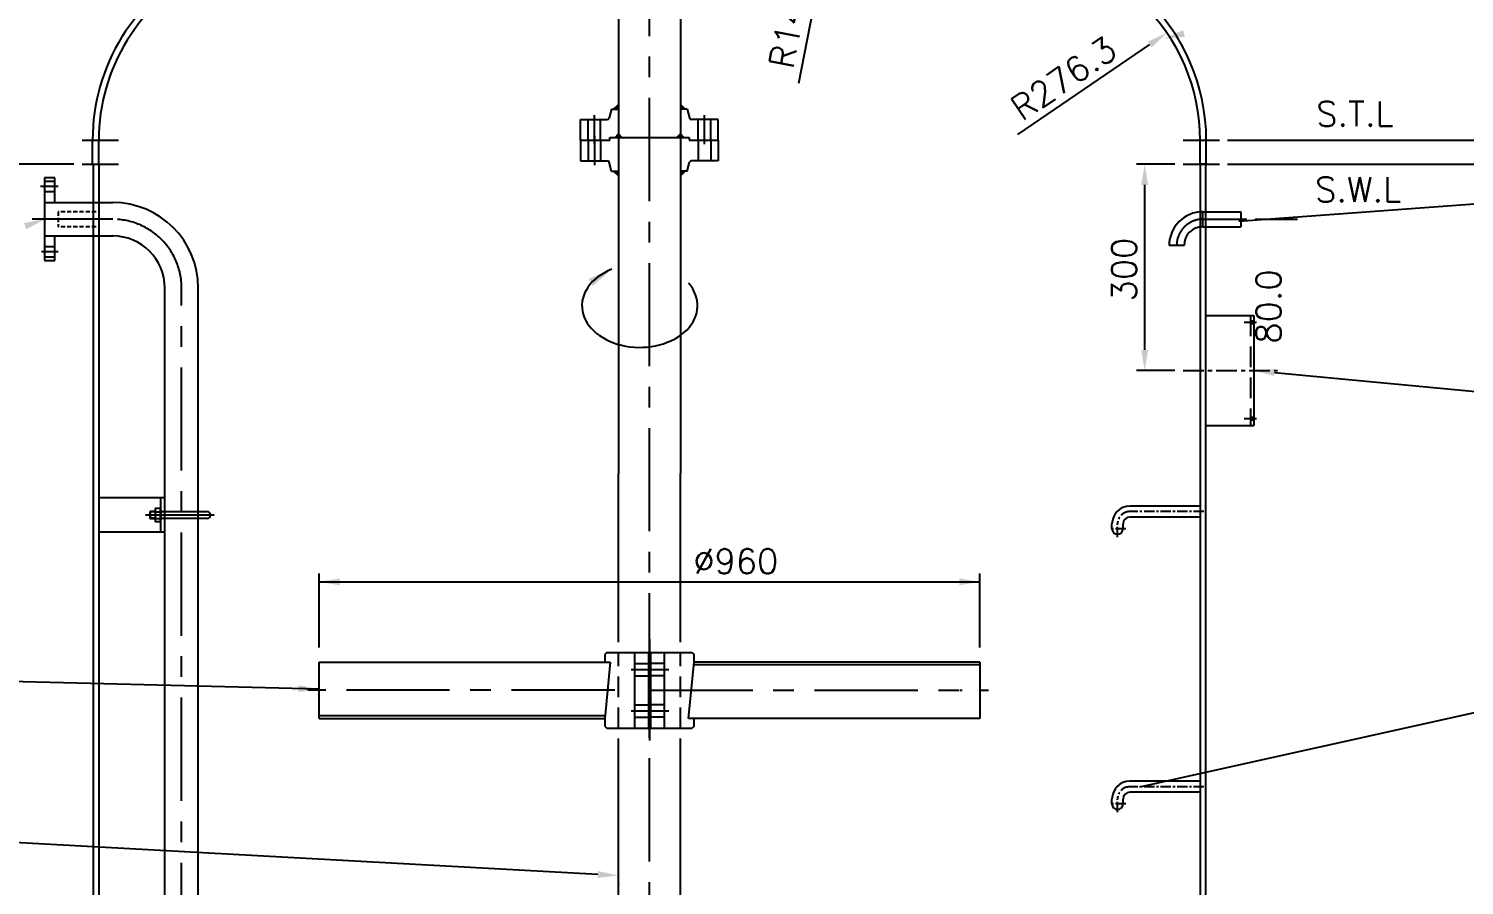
# Model space of a CAD drawing. Extents: x -25020 to 76207, y -43768 to 84651.
# Drawn here: x 1226 to 3311, y 3934 to 5179 of the extents above; entities that cross this region are included whole.
import ezdxf

# ---------------------------------------------------------------- set-up
doc = ezdxf.new("R2010")
doc.units = 0
doc.header["$LTSCALE"] = 120
doc.header["$MEASUREMENT"] = 0
for name, pattern in [('CADRA_SOLID', [0]), ('CENTER', [2, 1.25, -0.25, 0.25, -0.25]), ('CENTER2', [1.125, 0.75, -0.125, 0.125, -0.125]), ('HIDDEN', [0.375, 0.25, -0.125])]:
    doc.linetypes.add(name, pattern=pattern)
doc.layers.get('0').update_dxf_attribs({"linetype": 'CONTINUOUS'})
doc.layers.get('DEFPOINTS').update_dxf_attribs({"linetype": 'CONTINUOUS'})
for name, color, linetype in [('1', 1, 'CENTER'), ('2', 2, 'HIDDEN'), ('3', 3, 'CADRA_SOLID'), ('4', 130, 'CONTINUOUS'), ('CEN', 1, 'CENTER'), ('HIDDEN', 2, 'HIDDEN'), ('L1', 1, 'CENTER'), ('L3', 3, 'CONTINUOUS'), ('L8', 4, 'HIDDEN'), ('치수선', 4, 'CONTINUOUS')]:
    doc.layers.add(name, color=color, linetype=linetype)
doc.styles.add('ROMANS', font='romans.shx')
doc.styles.get("Standard").update_dxf_attribs({"font": 'romans.shx'})
doc.dimstyles.get("Standard").update_dxf_attribs({"dimscale": 12, "dimtxt": 3, "dimasz": 2.5, "dimexe": 1, "dimexo": 1, "dimgap": 1, "dimtad": 1, "dimdec": 1, "dimzin": 0, "dimdsep": 46, "dimtxsty": 'Standard', "dimcen": 1, "dimclrd": 256, "dimclre": 256, "dimclrt": 256, "dimadec": 0, "dimazin": 0, "dimtfac": 1, "dimtdec": 1, "dimtmove": 1, "dimatfit": 3, "dimfxl": 1, "dimtolj": 1, "dimtzin": 0, "dimlwe": -1, "dimarcsym": 0})

# ---------------------------------------------------------------- blocks, each defined once
blk = doc.blocks.new('*D40')
at = {"layer": 'DEFPOINTS', "color": 0, "linetype": 'Continuous', "lineweight": 0, "transparency": 16777216}
for p in [(2847, 4982.1), (2902.9, 4982.1), (2902.9, 4682.1)]:
    blk.add_point(p, dxfattribs=at)
at = {"layer": '치수선', "linetype": 'Continuous', "transparency": 16777216}
for p, q in [((2890.9, 4982.1), (2835, 4982.1)), ((2890.9, 4682.1), (2835, 4682.1))]:
    blk.add_line(p, q, dxfattribs=at)
at = {"layer": '치수선', "linetype": 'Continuous', "lineweight": -2, "transparency": 16777216}
blk.add_line((2847, 4712.1), (2847, 4952.1), dxfattribs=at)
at = {"layer": '치수선', "linetype": 'Continuous', "lineweight": 0, "transparency": 16777216}
for points in [[(2842, 4952.1), (2852, 4952.1), (2847, 4982.1)], [(2842, 4712.1), (2852, 4712.1), (2847, 4682.1)]]:
    blk.add_solid(points, dxfattribs=at)
at = {"layer": '치수선', "linetype": 'Continuous', "lineweight": -2, "transparency": 16777216, "insert": (2817, 4829), "char_height": 36, "attachment_point": 5, "rotation": 90}
blk.add_mtext('\\A1;300', dxfattribs=at)

msp = doc.modelspace()

# ---------------------------------------------------------------- hatches: boundary and pattern name
at = {"layer": 'L3', "linetype": 'Continuous', "lineweight": -2}
for points in [[(2082.47, 5069.12), (2075.47, 5062.12), (2082.47, 5062.12)], [(2172.47, 5069.12), (2179.47, 5062.12), (2172.47, 5062.12)], [(2082.47, 4972.12), (2075.47, 4972.12), (2082.47, 4965.12)], [(2172.47, 4965.12), (2179.47, 4972.12), (2172.47, 4972.12)]]:
    msp.add_hatch(color=256, dxfattribs=at).paths.add_polyline_path(points)
h = msp.add_hatch(color=256, dxfattribs=at)
h.paths.add_polyline_path([(2082.47, 5021.12), (2082.47, 5026.12), (2077.47, 5021.12)])
h.paths.add_polyline_path([(2087.47, 5021.12), (2082.47, 5026.12), (2082.47, 5021.12)])
h = msp.add_hatch(color=256, dxfattribs=at)
h.paths.add_polyline_path([(2172.47, 5026.12), (2177.47, 5021.12), (2172.47, 5021.12)])
h.paths.add_polyline_path([(2172.47, 5026.12), (2172.47, 5021.12), (2167.47, 5021.12)])

# ---------------------------------------------------------------- linework, layer by layer
at = {"lineweight": -2}
for p, q in [((2082.47, 5710.11), (2082.47, 4532.42)), ((2172.47, 5710.11), (2172.47, 4532.42)), ((2027.47, 5047.12), (2066.15, 5047.12)), ((2027.47, 5017.12), (2027.47, 5047.12)), ((2072.47, 5062.12), (2069.05, 5049.34)), ((2072.47, 5062.12), (2082.47, 5062.12)), ((2182.47, 5062.12), (2172.47, 5062.12)), ((2182.47, 5062.12), (2185.89, 5049.34)), ((2227.47, 5047.12), (2188.79, 5047.12)), ((2227.47, 5017.12), (2227.47, 5047.12)), ((2027.47, 5017.12), (2069.97, 5017.12)), ((2027.47, 5017.12), (2027.47, 4987.12)), ((2184.97, 5017.12), (2227.47, 5017.12)), ((2227.47, 5017.12), (2227.47, 4987.12)), ((2027.47, 4987.12), (2066.15, 4987.12)), ((2072.47, 4972.12), (2069.05, 4984.89)), ((2182.47, 4972.12), (2185.89, 4984.89)), ((2227.47, 4987.12), (2188.79, 4987.12)), ((2072.47, 4972.12), (2082.47, 4972.12)), ((2182.47, 4972.12), (2172.47, 4972.12)), ((1248.75, 4962.12), (1248.75, 4842.12)), ((1263.75, 4962.12), (1248.75, 4962.12)), ((1263.75, 4926.42), (1263.75, 4962.12)), ((1248.75, 4926.42), (1319.47, 4926.42)), ((2931.47, 4912.97), (2986.47, 4912.97)), ((2986.47, 4912.97), (2986.47, 4891.27)), ((2931.47, 4891.27), (2986.47, 4891.27)), ((1248.75, 4877.82), (1319.47, 4877.82)), ((1263.75, 4842.12), (1263.75, 4877.82)), ((2904.22, 4864.02), (2882.52, 4864.02)), ((1248.75, 4842.12), (1263.75, 4842.12)), ((1423.47, 1646.67), (1423.45, 4802.12)), ((1472.07, 1656.74), (1472.07, 4802.12)), ((2082.47, 4287.42), (2082.47, 4532.42)), ((2172.47, 4287.42), (2172.47, 4532.42)), ((1423.45, 4497.12), (1327.75, 4497.12)), ((1417.45, 4447.12), (1417.45, 4497.12)), ((2927.47, 4485.12), (2825.47, 4485.12)), ((2927.47, 4469.12), (2825.47, 4469.12)), ((1423.45, 4447.12), (1327.75, 4447.12)), ((2799.47, 4452.12), (2799.47, 4459.12)), ((2815.47, 4452.12), (2815.47, 4459.12)), ((1647.47, 4176.4), (1647.47, 4258.43)), ((1647.47, 4258.43), (2070.56, 4258.43)), ((2065.47, 4272.42), (2062.47, 4269.42)), ((2062.47, 4269.42), (2062.47, 4258.43)), ((2070.56, 4258.43), (2062.47, 4176.4)), ((2065.47, 4272.42), (2189.47, 4272.42)), ((2105.97, 4272.42), (2105.97, 4162.42)), ((2125.97, 4272.42), (2125.97, 4162.42)), ((2128.97, 4272.42), (2128.97, 4162.42)), ((2148.97, 4272.42), (2148.97, 4162.42)), ((2184.38, 4176.4), (2192.47, 4258.43)), ((2189.47, 4272.42), (2192.47, 4269.42)), ((2192.47, 4258.43), (2192.47, 4269.42)), ((2607.47, 4258.43), (2192.47, 4258.43)), ((2607.47, 4258.43), (2607.47, 4176.4)), ((2607.47, 4254.19), (2192.47, 4254.19)), ((1647.47, 4180.65), (2062.89, 4180.65)), ((1647.47, 4176.4), (2062.47, 4176.4)), ((2062.47, 4176.4), (2062.47, 4165.42)), ((2607.47, 4176.4), (2184.38, 4176.4)), ((2192.47, 4165.42), (2192.47, 4176.4)), ((2062.47, 4165.42), (2065.47, 4162.42)), ((2065.47, 4162.42), (2189.47, 4162.42)), ((2192.47, 4165.42), (2189.47, 4162.42)), ((2082.47, 3397.42), (2082.47, 4147.42)), ((2172.47, 3397.42), (2172.47, 4147.42)), ((2927.47, 4085.12), (2825.47, 4085.12)), ((2927.47, 4069.12), (2825.47, 4069.12)), ((2799.47, 4052.12), (2799.47, 4059.12)), ((2815.47, 4052.12), (2815.47, 4059.12))]:
    msp.add_line(p, q, dxfattribs=at)
at = {"color": 2, "linetype": 'Continuous', "lineweight": -2}
for p, q in [((1303.47, 5017.12), (1356, 5017.12)), ((2902.94, 5017.12), (2955.47, 5017.12)), ((1303.47, 4982.12), (1356, 4982.12)), ((2902.94, 4982.12), (2955.47, 4982.12))]:
    msp.add_line(p, q, dxfattribs=at)
at = {"linetype": 'Continuous', "lineweight": -2}
for p, q in [((1318.47, 4982.12), (1318.47, 5017.12)), ((1327.47, 5017.12), (1327.47, 5017.16)), ((1327.47, 4982.12), (1327.47, 5017.12)), ((2927.47, 5017.12), (2927.47, 5017.16)), ((2927.47, 4982.12), (2927.47, 5017.12)), ((2936.47, 4982.12), (2936.47, 5017.12)), ((1318.47, 4982.12), (1327.47, 4982.12)), ((1319.47, 4982.12), (1319.47, 1629.12)), ((1327.47, 4982.12), (1327.47, 1629.12)), ((2927.47, 4982.12), (2927.47, 1629.12)), ((2936.47, 4982.12), (2927.47, 4982.12)), ((2935.47, 4982.12), (2935.47, 1629.12)), ((1319.47, 4926.42), (1347.75, 4926.42)), ((1319.47, 4877.82), (1347.75, 4877.82)), ((2935.47, 4762.12), (3005.47, 4762.12)), ((3005.47, 4762.12), (3005.47, 4602.12)), ((2935.47, 4602.12), (3005.47, 4602.12)), ((1402.25, 4477.12), (1401.75, 4476.62)), ((1409.45, 4476.62), (1401.75, 4476.62)), ((1401.75, 4476.62), (1401.75, 4467.62)), ((1409.45, 4467.62), (1401.75, 4467.62)), ((1401.75, 4467.62), (1402.25, 4467.12)), ((1402.25, 4477.12), (1402.25, 4467.12)), ((1409.45, 4477.12), (1402.25, 4477.12)), ((1402.25, 4467.12), (1409.45, 4467.12)), ((1409.45, 4479.48), (1409.45, 4464.76)), ((1410.21, 4481.93), (1416.69, 4481.93)), ((1410.21, 4477.02), (1416.69, 4477.02)), ((1410.21, 4467.21), (1416.69, 4467.21)), ((1416.75, 4477.12), (1416.75, 4467.12)), ((1417.62, 4477.12), (1416.75, 4476.62)), ((1416.75, 4476.62), (1417.45, 4476.62)), ((1417.62, 4467.12), (1416.75, 4467.62)), ((1416.75, 4467.62), (1417.45, 4467.62)), ((1417.45, 4479.48), (1417.45, 4464.76)), ((1417.45, 4477.12), (1484.75, 4477.12)), ((1484.75, 4467.12), (1417.45, 4467.12)), ((1416.69, 4462.3), (1410.21, 4462.3))]:
    msp.add_line(p, q, dxfattribs=at)
for centre, radius, start, end in [((1603.79, 5017.16), 285.32, 116.5676, 180), ((1603.79, 5017.16), 276.32, 116.5676, 180), ((2651.15, 5017.16), 276.32, 0, 46.33444), ((2651.15, 5017.16), 285.32, 0, 46.67326), ((1347.75, 4802.12), 124.3, 0, 90), ((1347.75, 4802.12), 75.7, 0, 90), ((1413.8, 4479.48), 4.34, 145.61575, 214.38425), ((1425.69, 4472.12), 16.24, 162.41205, 197.58795), ((1413.8, 4464.76), 4.34, 145.61575, 214.38425), ((1413.11, 4479.48), 4.34, 325.61575, 34.38425), ((1401.21, 4472.12), 16.24, 342.41205, 17.58795), ((1413.11, 4464.76), 4.34, 325.61575, 34.38425), ((1484.75, 4472.12), 5, 270, 90)]:
    msp.add_arc(centre, radius, start, end, dxfattribs=at)
at = {"lineweight": -2}
for centre, radius, start, end in [((2066.15, 5050.12), 3, 270, 345), ((2188.79, 5050.12), 3, 195, 270), ((2066.15, 4984.12), 3, 15, 90), ((2188.79, 4984.12), 3, 90, 165), ((2931.47, 4864.02), 48.95, 90, 180), ((2931.47, 4864.02), 27.25, 90, 180), ((2825.47, 4459.12), 26, 90, 180), ((2825.47, 4459.12), 10, 90, 180), ((2807.47, 4452.12), 8, 180, 0), ((2825.47, 4059.12), 26, 90, 180), ((2825.47, 4059.12), 10, 90, 180), ((2807.47, 4052.12), 8, 180, 0)]:
    msp.add_arc(centre, radius, start, end, dxfattribs=at)
at = {"layer": '1', "linetype": 'CENTER', "lineweight": -2, "ltscale": 0.2}
msp.add_line((2902.94, 4682.12), (3040, 4682.12), dxfattribs=at)
at = {"layer": '1', "color": 3, "linetype": 'Continuous', "lineweight": -2}
for p, q in [((1647.47, 4219.03), (725.85, 4241.91)), ((2052.51, 3949.64), (714.84, 4022.7))]:
    msp.add_line(p, q, dxfattribs=at)
at = {"layer": '1', "color": 1, "lineweight": -2}
msp.add_line((2077.15, 4217.42), (1631, 4217.42), dxfattribs=at)
at = {"layer": '1', "color": 3, "lineweight": -2}
for points in [[(1617.6, 4224.77), (1647.47, 4219.03), (1617.35, 4214.78)], [(2052.79, 3954.63), (2082.47, 3948), (2052.24, 3944.64)]]:
    msp.add_solid(points, dxfattribs=at)
at = {"layer": '2', "lineweight": -2, "ltscale": 0.2}
for p, q in [((1323.47, 4912.97), (1268.47, 4912.97)), ((1268.47, 4912.97), (1268.47, 4891.27)), ((1323.47, 4891.27), (1268.47, 4891.27))]:
    msp.add_line(p, q, dxfattribs=at)
at = {"layer": '2', "linetype": 'HIDDEN', "lineweight": -2}
msp.add_line((3000.47, 4762.12), (3000.47, 4602.12), dxfattribs=at)
at = {"layer": '3', "lineweight": -2}
msp.add_line((2839.86, 4077.14), (3782.09, 4286.4), dxfattribs=at)
at = {"layer": '4', "color": 1, "linetype": 'CENTER2', "lineweight": -2, "ltscale": 20}
for p, q in [((3009.46, 4752.12), (2991.46, 4752.12)), ((3009.46, 4612.12), (2991.46, 4612.12))]:
    msp.add_line(p, q, dxfattribs=at)
at = {"layer": 'CEN', "linetype": 'Continuous', "lineweight": -2}
for p, q in [((1268.61, 4949.62), (1242.93, 4949.62)), ((1268.61, 4854.62), (1244.09, 4854.62))]:
    msp.add_line(p, q, dxfattribs=at)
at = {"layer": 'HIDDEN', "linetype": 'HIDDEN', "lineweight": -2, "ltscale": 0.1}
for p, q in [((3005.05, 4754.12), (2999.67, 4754.12)), ((3005.05, 4753.72), (2999.67, 4753.72)), ((3005.47, 4750.52), (3000.47, 4750.52)), ((3005.47, 4750.12), (3000.47, 4750.12)), ((3005.05, 4610.52), (2999.67, 4610.52)), ((3005.05, 4610.12), (2999.67, 4610.12)), ((3005.47, 4614.12), (3000.47, 4614.12)), ((3005.47, 4613.72), (3000.47, 4613.72))]:
    msp.add_line(p, q, dxfattribs=at)
at = {"layer": 'L1', "lineweight": -2}
for p, q in [((2127.47, 1088.48), (2127.47, 6869.44)), ((2047.47, 5011.43), (2047.47, 5053.52)), ((2207.47, 5011.43), (2207.47, 5053.52)), ((2047.47, 5022.8), (2047.47, 4980.71)), ((1347.75, 4902.12), (1230.9, 4902.12)), ((1328.47, 4902.12), (1259.52, 4902.12)), ((2926.47, 4902.12), (2995.42, 4902.12)), ((1447.77, 1656.74), (1447.75, 4802.12)), ((1495.03, 4472.12), (1395.56, 4472.12)), ((2127.47, 4292.04), (2127.47, 4144.34)), ((2100.72, 4247.42), (2155.74, 4247.42)), ((2077.15, 4217.42), (1636.62, 4217.42)), ((2077.15, 4217.42), (1636.62, 4217.42)), ((2127.47, 4217.42), (2620, 4217.42)), ((2127.47, 4217.42), (2618.44, 4217.42)), ((2100.72, 4187.42), (2155.74, 4187.42))]:
    msp.add_line(p, q, dxfattribs=at)
at = {"layer": 'L1', "lineweight": -2, "ltscale": 0.1}
for p, q in [((2933.06, 4477.12), (2825.47, 4477.12)), ((2819.47, 4452.12), (2795.79, 4452.12)), ((2807.47, 4439.99), (2807.47, 4459.12)), ((2933.06, 4077.12), (2825.47, 4077.12)), ((2819.47, 4052.12), (2795.79, 4052.12)), ((2807.47, 4039.99), (2807.47, 4059.12))]:
    msp.add_line(p, q, dxfattribs=at)
at = {"layer": 'L1', "lineweight": -2}
for centre, radius, start, end in [((1347.75, 4802.12), 100, 0, 90), ((2931.47, 4864.02), 38.1, 90, 180)]:
    msp.add_arc(centre, radius, start, end, dxfattribs=at)
at = {"layer": 'L1', "lineweight": -2, "ltscale": 0.1}
for centre in [(2825.47, 4459.12), (2825.47, 4059.12)]:
    msp.add_arc(centre, 18, 90, 180, dxfattribs=at)
at = {"layer": 'L3', "linetype": 'Continuous', "lineweight": -2}
for p, q in [((2075.47, 5062.12), (2082.47, 5069.12)), ((2179.47, 5062.12), (2172.47, 5069.12)), ((2038.47, 5017.12), (2038.47, 5047.12)), ((2056.47, 5017.12), (2056.47, 5047.12)), ((2198.47, 5017.12), (2198.47, 5047.12)), ((2216.47, 5017.12), (2216.47, 5047.12)), ((2038.47, 5017.12), (2038.47, 4987.12)), ((2056.47, 5017.12), (2056.47, 4987.12)), ((2069.97, 5021.12), (2184.97, 5021.12)), ((2069.97, 5017.12), (2069.97, 5021.12)), ((2077.47, 5021.12), (2082.47, 5026.12)), ((2082.47, 5026.12), (2087.47, 5021.12)), ((2172.47, 5026.12), (2167.47, 5021.12)), ((2177.47, 5021.12), (2172.47, 5026.12)), ((2184.97, 5021.12), (2184.97, 5017.12)), ((2198.47, 5017.12), (2198.47, 4987.12)), ((2216.47, 5017.12), (2216.47, 4987.12)), ((2075.47, 4972.12), (2082.47, 4965.12)), ((2179.47, 4972.12), (2172.47, 4965.12))]:
    msp.add_line(p, q, dxfattribs=at)
at = {"layer": 'L3', "lineweight": -2}
for p, q in [((1263.75, 4957.12), (1248.75, 4957.12)), ((2983.89, 4899.12), (3776.43, 4958.19)), ((1263.75, 4942.12), (1248.75, 4942.12)), ((2931.47, 4891.27), (2931.47, 4912.97)), ((1263.75, 4862.12), (1248.75, 4862.12)), ((1263.75, 4847.12), (1248.75, 4847.12))]:
    msp.add_line(p, q, dxfattribs=at)
at = {"layer": 'L3', "linetype": 'HIDDEN', "lineweight": -2}
for p, q in [((2105.97, 4256.42), (2125.97, 4256.42)), ((2148.97, 4256.42), (2128.97, 4256.42)), ((2105.97, 4238.42), (2125.97, 4238.42)), ((2148.97, 4238.42), (2128.97, 4238.42)), ((2105.97, 4196.42), (2125.97, 4196.42)), ((2148.97, 4196.42), (2128.97, 4196.42)), ((2105.97, 4178.42), (2125.97, 4178.42)), ((2148.97, 4178.42), (2128.97, 4178.42))]:
    msp.add_line(p, q, dxfattribs=at)
at = {"layer": 'L8', "lineweight": -2}
for p, q in [((2082.47, 4162.42), (2082.47, 4272.42)), ((2172.47, 4162.42), (2172.47, 4272.42))]:
    msp.add_line(p, q, dxfattribs=at)
at = {"layer": '치수선', "linetype": 'Continuous', "lineweight": -2}
for p, q in [((2344.65, 5099.86), (2394.96, 5361.64)), ((2662.73, 5025.08), (2854.48, 5156.19)), ((2967.47, 5017.12), (3379, 5017.12)), ((2967.47, 4982.12), (3069, 4982.12)), ((2967.47, 4982.12), (3379, 4982.12)), ((3007.42, 4902.12), (3069, 4902.12)), ((1647.47, 4279.42), (1647.47, 4387)), ((2607.47, 4279.42), (2607.47, 4387)), ((1647.47, 4375), (2607.47, 4375)), ((2578.84, 4217.42), (2582, 4217.42)), ((2082.47, 3936.34), (2082.47, 3936))]:
    msp.add_line(p, q, dxfattribs=at)
at = {"layer": '치수선', "lineweight": -2}
msp.add_line((1291.47, 4982.12), (1029, 4982.12), dxfattribs=at)
at = {"layer": '치수선', "linetype": 'Continuous', "lineweight": -2}
msp.add_lwpolyline([(3035.34, 4679.29), (3794.47, 4607.52)], dxfattribs=at)
msp.add_ellipse((2113.47, 4776.48), major_axis=(-84, 0), ratio=0.7214286, start_param=5.2194872, end_param=9.9930036, dxfattribs=at)
for points in [[(2851.66, 5160.32), (2857.3, 5152.06), (2879.24, 5173.13)], [(2905.23, 5167.31), (2874.94, 5164.64), (2902.73, 5176.99)], [(1218.82, 4896.72), (1248.75, 4902.12), (1222.19, 4887.31)], [(2039, 4815.39), (2045.38, 4805.23), (2072.67, 4829.45)], [(3034.87, 4674.31), (3005.47, 4682.12), (3035.81, 4684.27)], [(1677.47, 4380), (1677.47, 4370), (1647.47, 4375)], [(2577.47, 4380), (2577.47, 4370), (2607.47, 4375)]]:
    msp.add_solid(points, dxfattribs=at)

# ---------------------------------------------------------------- texts
at = {"layer": '치수선', "linetype": 'Continuous', "lineweight": -2, "style": 'ROMANS'}
for s, p in [('S.T.L', (3096.11, 5037.33)), ('S.W.L', (3094.59, 4927.38))]:
    msp.add_text(s, height=36, dxfattribs=at).set_placement(p)
at = {"layer": '치수선', "linetype": 'Continuous', "lineweight": -2, "char_height": 36, "attachment_point": 5}
for s, insert, rotation in [('\\A1;R1447.2', (2337.51, 5221.69), 79.1204), ('\\A1;R276.3', (2729.29, 5106.93), 34.36323), ('\\A1;80.0', (3027, 4775.26), 90)]:
    msp.add_mtext(s, dxfattribs=dict(at, insert=insert, rotation=rotation))
at = {"layer": '치수선', "linetype": 'Continuous', "lineweight": -2, "insert": (2253, 4405), "char_height": 36, "attachment_point": 5}
msp.add_mtext('%%C960', dxfattribs=at)

# ---------------------------------------------------------------- dimensions: what is measured, and where the dimension line sits
at = {"layer": '치수선', "linetype": 'Continuous', "lineweight": -2}
dim = msp.add_linear_dim(base=(2847, 4982.12), p1=(2902.94, 4682.12), p2=(2902.94, 4982.12), angle=90, text='300', dimstyle='Standard', dxfattribs=at)
dim.commit()
dim.dimension.update_dxf_attribs({"geometry": '*D40', "text_midpoint": (2847, 4829), "dimtype": 160})

doc.saveas('drawing.dxf')
